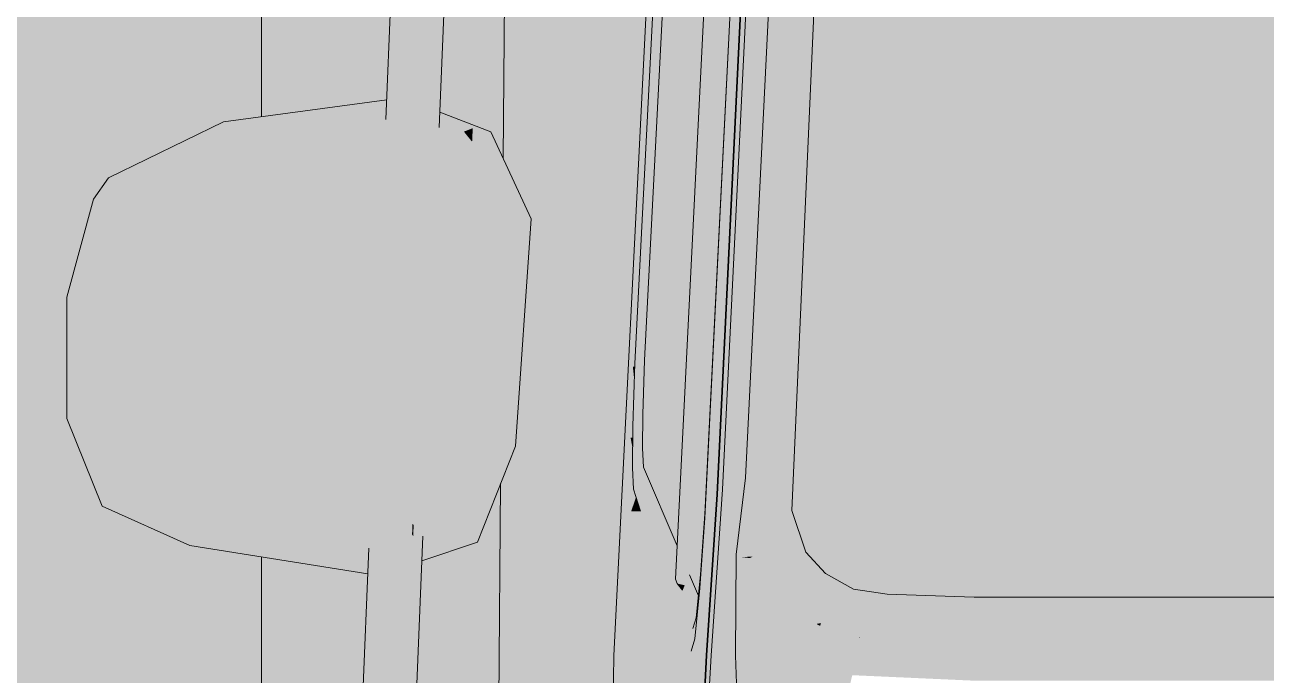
# Model space of a CAD drawing. Header units: millimetres. Extents: x 365175 to 2667127, y -330297 to -162108.
# Drawn here: x 1650483.9 to 1650822.7, y -325772.9 to -325595.3 of the extents above; entities that cross this region are included whole.
import ezdxf

# ---------------------------------------------------------------- set-up
doc = ezdxf.new("R2010")
doc.units = ezdxf.units.MM
doc.header["$MEASUREMENT"] = 0
doc.layers.add('Cars', color=7, linetype='Continuous')
doc.layers.add('TopoAlt', color=7, linetype='Continuous')

# ---------------------------------------------------------------- blocks, each defined once
blk = doc.blocks.new('Élément de coupe_26_1', base_point=(1275690.65, -327096.82))
at = {"layer": 'TopoAlt', "linetype": 'Continuous', "lineweight": 0, "true_color": 0x000000}
blk.add_hatch(color=18, dxfattribs=at).paths.add_polyline_path([(1647544.76, -325246.82), (1647544.76, -327196.82), (1647548.13, -327196.82), (1647548.13, -327146.82), (1649535.75, -327146.82), (1649535.75, -327096.82), (1650635.12, -327096.82), (1650620.62, -327079.82), (1650620.62, -327021.46), (1650588.05, -327021.46), (1650588.05, -326811.45), (1650582.65, -326811.45), (1650582.65, -326915.46), (1650548.52, -326915.46), (1650548.52, -325740.62), (1650528.94, -325737.51), (1650505, -325726.73), (1650495.39, -325702.79), (1650495.39, -325669.64), (1650502.64, -325642.83), (1650506.78, -325637.07), (1650538.09, -325621.73), (1650548.52, -325620.33), (1650548.52, -325590.33), (1650525.22, -325578.17), (1650523.64, -325573.38), (1650515.68, -325545.35), (1650522.4, -325411.08), (1650531.42, -325383.96), (1650535.35, -325377.42), (1650548.52, -325367.9), (1650548.52, -325246.82)])
blk = doc.blocks.new('Élément de coupe_76_1', base_point=(1275690.65, -327096.82))
at = {"layer": 'Cars', "linetype": 'Continuous', "lineweight": 0, "true_color": 0x000000}
for points in [[(1650665.02, -325332.59), (1650618.19, -325338.31), (1650619.15, -325361.15), (1650619.37, -325361.24), (1650630.47, -325385.15), (1650625.06, -325502.5), (1650637.22, -325793.1), (1650639.5, -325791.91), (1650644.38, -325789.66), (1650644.63, -325767.52), (1650657.79, -325504.98)], [(1650665.02, -325332.59), (1650618.19, -325338.31), (1650619.15, -325361.15), (1650619.37, -325361.24), (1650630.47, -325385.15), (1650625.06, -325502.5), (1650637.22, -325793.1), (1650639.5, -325791.91), (1650644.38, -325789.66), (1650644.63, -325767.52), (1650657.79, -325504.98)], [(1650666.44, -325332.42), (1650644.63, -325767.52), (1650649.86, -325688.59), (1650666.51, -325332.41)], [(1650666.44, -325332.42), (1650644.63, -325767.52), (1650649.86, -325688.59), (1650666.51, -325332.41)], [(1650666.51, -325332.41), (1650649.86, -325688.59), (1650666.02, -325373.19), (1650666.97, -325332.35)], [(1650666.51, -325332.41), (1650649.86, -325688.59), (1650666.02, -325373.19), (1650666.97, -325332.35)], [(1650661.47, -325746.67), (1650661.98, -325747.87), (1650682.01, -325350.07)], [(1650661.47, -325746.67), (1650661.98, -325747.87), (1650682.01, -325350.07)], [(1650661.47, -325746.67), (1650682.01, -325350.07), (1650681.41, -325350.07)], [(1650661.47, -325746.67), (1650682.01, -325350.07), (1650681.41, -325350.07)], [(1650682.02, -325350.07), (1650661.98, -325747.87), (1650664.03, -325748.34), (1650665.28, -325745.44), (1650666.44, -325723.06), (1650666.74, -325717.04), (1650681.39, -325437.35), (1650681.81, -325428.88), (1650682.31, -325350.07)], [(1650682.02, -325350.07), (1650661.98, -325747.87), (1650664.03, -325748.34), (1650665.28, -325745.44), (1650666.44, -325723.06), (1650666.74, -325717.04), (1650681.39, -325437.35), (1650681.81, -325428.88), (1650682.31, -325350.07)], [(1650692.4, -325352.35), (1650678.42, -325718.44), (1650696.49, -325350.07), (1650694.46, -325350.07)], [(1650692.4, -325352.35), (1650678.42, -325718.44), (1650696.49, -325350.07), (1650694.46, -325350.07)], [(1650678.42, -325718.44), (1650691.84, -325490.8), (1650698.76, -325350.07), (1650696.49, -325350.07)], [(1650678.42, -325718.44), (1650691.84, -325490.8), (1650698.76, -325350.07), (1650696.49, -325350.07)], [(1650680.63, -325719.02), (1650685.04, -325723.48), (1650702.45, -325350.07), (1650702.41, -325350.07)], [(1650680.63, -325719.02), (1650685.04, -325723.48), (1650702.45, -325350.07), (1650702.41, -325350.07)], [(1650680.63, -325719.02), (1650702.41, -325350.07), (1650698.76, -325350.07)], [(1650680.63, -325719.02), (1650702.41, -325350.07), (1650698.76, -325350.07)], [(1650685.04, -325723.48), (1650693.29, -325727.94), (1650709.98, -325350.07), (1650709.93, -325350.07)], [(1650702.45, -325350.07), (1650685.04, -325723.48), (1650709.93, -325350.07)], [(1650693.29, -325727.94), (1650697.03, -325739.27), (1650712.13, -325350.07), (1650711.99, -325350.07)], [(1650709.98, -325350.07), (1650693.29, -325727.94), (1650711.99, -325350.07)], [(1650697.03, -325739.27), (1650702.4, -325745.13), (1650712.31, -325350.07), (1650712.13, -325350.07)], [(1650702.4, -325745.13), (1650718.25, -325350.07), (1650714.3, -325350.07), (1650712.31, -325350.07)], [(1650702.4, -325745.13), (1650710.09, -325749.42), (1650728.1, -325350.07), (1650727.62, -325350.07)], [(1650702.4, -325745.13), (1650727.62, -325350.07), (1650718.25, -325350.07)], [(1650710.09, -325749.42), (1650719.23, -325750.76), (1650743.4, -325350.07), (1650742.82, -325350.07)], [(1650728.1, -325350.07), (1650710.09, -325749.42), (1650742.82, -325350.07)], [(1650762.64, -325350.07), (1650719.23, -325750.76), (1650742.99, -325751.57), (1650764.12, -325350.07)], [(1650743.4, -325350.07), (1650719.23, -325750.76), (1650762.64, -325350.07)], [(1650742.99, -325751.57), (1650800.86, -325751.57), (1650767.72, -325350.07), (1650764.12, -325350.07)], [(1650822.53, -325350.07), (1650767.72, -325350.07), (1650800.86, -325751.57)], [(1650800.86, -325751.57), (1650912.9, -325751.56), (1650829.5, -325350.07), (1650823.42, -325350.07), (1650822.53, -325350.07)], [(1650678.42, -325718.44), (1650692.4, -325352.35), (1650674.34, -325722.15)], [(1650678.42, -325718.44), (1650692.4, -325352.35), (1650674.34, -325722.15)], [(1650672.81, -325723.58), (1650690.33, -325357.14), (1650687.51, -325370.51)], [(1650672.81, -325723.58), (1650690.33, -325357.14), (1650687.51, -325370.51)], [(1650690.51, -325357.14), (1650672.99, -325723.58), (1650674.24, -325723.58), (1650674.34, -325722.15), (1650688.61, -325429.92)], [(1650690.51, -325357.14), (1650672.99, -325723.58), (1650674.24, -325723.58), (1650674.34, -325722.15), (1650688.61, -325429.92)], [(1650672.81, -325723.58), (1650687.51, -325370.51), (1650669.49, -325729.9)], [(1650672.81, -325723.58), (1650687.51, -325370.51), (1650669.49, -325729.9)], [(1650649.86, -325688.59), (1650650.36, -325688.59), (1650650.39, -325687.72), (1650663.47, -325432.49), (1650666.02, -325373.19)], [(1650649.86, -325688.59), (1650650.36, -325688.59), (1650650.39, -325687.72), (1650663.47, -325432.49), (1650666.02, -325373.19)], [(1650653.04, -325686.85), (1650666.47, -325373.91), (1650650.39, -325687.72)], [(1650653.04, -325686.85), (1650666.47, -325373.91), (1650650.39, -325687.72)], [(1650669.04, -325374.64), (1650666.47, -325373.91), (1650653.04, -325686.85)], [(1650669.04, -325374.64), (1650666.47, -325373.91), (1650653.04, -325686.85)], [(1650654.09, -325689.16), (1650670.23, -325374.52), (1650653.04, -325686.85)], [(1650654.09, -325689.16), (1650670.23, -325374.52), (1650653.04, -325686.85)], [(1650670.23, -325374.52), (1650669.04, -325374.64), (1650653.04, -325686.85)], [(1650670.23, -325374.52), (1650669.04, -325374.64), (1650653.04, -325686.85)], [(1650654.09, -325689.16), (1650673.25, -325512.41), (1650680.23, -325373.6), (1650670.23, -325374.52)], [(1650654.09, -325689.16), (1650673.25, -325512.41), (1650680.23, -325373.6), (1650670.23, -325374.52)], [(1650687.43, -325371.62), (1650669.52, -325728.9), (1650669.71, -325725.62), (1650687.45, -325371.61)], [(1650687.43, -325371.62), (1650669.52, -325728.9), (1650669.71, -325725.62), (1650687.45, -325371.61)], [(1650681.39, -325437.35), (1650666.74, -325717.04), (1650669.78, -325723.74), (1650686.5, -325390.18)], [(1650681.39, -325437.35), (1650666.74, -325717.04), (1650669.78, -325723.74), (1650686.5, -325390.18)], [(1650672.53, -325727.9), (1650672.7, -325727.9), (1650672.99, -325723.58), (1650685.35, -325465), (1650681.56, -325540.75), (1650672.81, -325723.58)], [(1650672.53, -325727.9), (1650672.7, -325727.9), (1650672.99, -325723.58), (1650685.35, -325465), (1650681.56, -325540.75), (1650672.81, -325723.58)], [(1650691.84, -325490.8), (1650678.42, -325718.44), (1650680.65, -325718.62)], [(1650691.84, -325490.8), (1650678.42, -325718.44), (1650680.65, -325718.62)], [(1650613.77, -325720.53), (1650613, -325821.78), (1650614.06, -325822.67), (1650628.08, -325826.22), (1650632.59, -325822.97), (1650630.1, -325821.23), (1650630.1, -325803.28), (1650631.65, -325797.13), (1650636.31, -325793.57), (1650637.22, -325793.1), (1650625.06, -325502.5), (1650622.77, -325552.24), (1650614.87, -325576.51), (1650614.45, -325631.76), (1650622.07, -325648.27), (1650617.81, -325710.32)], [(1650613.77, -325720.53), (1650613, -325821.78), (1650614.06, -325822.67), (1650628.08, -325826.22), (1650632.59, -325822.97), (1650630.1, -325821.23), (1650630.1, -325803.28), (1650631.65, -325797.13), (1650636.31, -325793.57), (1650637.22, -325793.1), (1650625.06, -325502.5), (1650622.77, -325552.24), (1650614.87, -325576.51), (1650614.45, -325631.76), (1650622.07, -325648.27), (1650617.81, -325710.32)], [(1650654.09, -325689.16), (1650663.34, -325709.55), (1650673.25, -325512.41)], [(1650654.09, -325689.16), (1650663.34, -325709.55), (1650673.25, -325512.41)], [(1650591.91, -325579.05), (1650589.38, -325623.67), (1650591.12, -325623.74), (1650594.01, -325624.47), (1650595.88, -325577.78)], [(1650594.01, -325624.47), (1650595.1, -325624.06), (1650597.21, -325579.21), (1650595.88, -325577.78)], [(1650595.28, -325592.74), (1650596.18, -325601.18), (1650597.21, -325579.21), (1650595.88, -325577.78)], [(1650597.17, -325619.1), (1650611.07, -325624.44), (1650614.45, -325631.76), (1650614.87, -325576.51), (1650612.43, -325584.01), (1650598.39, -325588.69)], [(1650585.21, -325622.66), (1650586.74, -325623.55), (1650588.48, -325580.16), (1650586.42, -325582.63)], [(1650585.21, -325622.66), (1650586.74, -325623.55), (1650588.48, -325580.16), (1650586.42, -325582.63)], [(1650588.48, -325580.16), (1650586.74, -325623.55), (1650589.38, -325623.67), (1650591.91, -325579.05)], [(1650595.1, -325624.06), (1650597, -325623.31), (1650598.71, -325580.87), (1650597.21, -325579.21)], [(1650596.18, -325601.18), (1650597.41, -325613.15), (1650598.71, -325580.87), (1650597.21, -325579.21)], [(1650582.47, -325621.09), (1650585.21, -325622.66), (1650586.42, -325582.63), (1650584.8, -325584.55), (1650583.92, -325585.21)], [(1650582.47, -325621.09), (1650585.21, -325622.66), (1650586.42, -325582.63), (1650584.8, -325584.55), (1650583.92, -325585.21)], [(1650548.52, -325620.33), (1650582.69, -325615.72), (1650583.61, -325592.91), (1650549.27, -325590.72), (1650548.52, -325590.33)], [(1650598.01, -325598.08), (1650597.17, -325619.1), (1650611.07, -325624.44), (1650614.45, -325631.76), (1650614.71, -325597.6)], [(1650548.52, -325599.51), (1650548.52, -325620.33), (1650582.69, -325615.72), (1650583.38, -325598.5)], [(1650538.09, -325621.73), (1650574.14, -325624.27), (1650582.62, -325617.43), (1650582.69, -325615.72)], [(1650551.63, -325622.68), (1650563.52, -325620.4), (1650568.73, -325619.14), (1650579.53, -325619.92), (1650582.62, -325617.43), (1650582.69, -325615.72), (1650538.09, -325621.73)], [(1650582.62, -325617.43), (1650574.14, -325624.27), (1650594.23, -325628.12), (1650591.12, -325623.74), (1650589.38, -325623.67), (1650586.74, -325623.55), (1650585.21, -325622.66), (1650582.47, -325621.09)], [(1650579.53, -325619.92), (1650586.74, -325623.55), (1650585.21, -325622.66), (1650582.47, -325621.09), (1650582.62, -325617.43)], [(1650528.66, -325629.92), (1650538.09, -325621.73), (1650506.78, -325637.07)], [(1650513.27, -325634.95), (1650524.04, -325630.25), (1650533.4, -325625.8), (1650538.09, -325621.73), (1650506.78, -325637.07)], [(1650574.14, -325624.27), (1650538.09, -325621.73), (1650528.66, -325629.92)], [(1650533.4, -325625.8), (1650550.04, -325623.01), (1650551.63, -325622.68), (1650538.09, -325621.73)], [(1650594.01, -325624.47), (1650591.12, -325623.74), (1650594.23, -325628.12), (1650606.16, -325623.49), (1650597.13, -325620), (1650597, -325623.31), (1650595.1, -325624.06)], [(1650597.13, -325620), (1650597.04, -325622.25), (1650599.96, -325623.34), (1650603.74, -325624.43), (1650606.16, -325623.49)], [(1650597.13, -325620), (1650606.16, -325623.49), (1650611.07, -325624.44), (1650597.15, -325619.57)], [(1650597.13, -325620), (1650606.16, -325623.49), (1650611.07, -325624.44), (1650597.15, -325619.57)], [(1650597.17, -325619.1), (1650597.15, -325619.57), (1650611.07, -325624.44)], [(1650597.17, -325619.1), (1650597.15, -325619.57), (1650611.07, -325624.44)], [(1650574.14, -325624.27), (1650528.66, -325629.92), (1650572.58, -325628.36)], [(1650590.66, -325631.35), (1650574.14, -325624.27), (1650572.58, -325628.36)], [(1650590.66, -325631.35), (1650594.23, -325628.12), (1650574.14, -325624.27)], [(1650605.03, -325648.97), (1650606.16, -325623.49), (1650594.23, -325628.12)], [(1650606.16, -325623.49), (1650603.74, -325624.43), (1650605.99, -325627.21)], [(1650606.16, -325623.49), (1650605.03, -325648.97), (1650617.33, -325647.37)], [(1650611.63, -325648.11), (1650617.33, -325647.37), (1650606.16, -325623.49), (1650605.99, -325627.21), (1650606.24, -325627.54)], [(1650617.33, -325647.37), (1650611.07, -325624.44), (1650606.16, -325623.49)], [(1650617.33, -325647.37), (1650611.07, -325624.44), (1650606.16, -325623.49)], [(1650622.07, -325648.27), (1650611.07, -325624.44), (1650617.33, -325647.37)], [(1650622.07, -325648.27), (1650611.07, -325624.44), (1650617.33, -325647.37)], [(1650567.57, -325658.88), (1650572.58, -325628.36), (1650526.97, -325634.26)], [(1650572.58, -325628.36), (1650528.66, -325629.92), (1650526.97, -325634.26)], [(1650590.66, -325631.35), (1650572.58, -325628.36), (1650567.57, -325658.88)], [(1650600.56, -325649.97), (1650594.23, -325628.12), (1650590.66, -325631.35)], [(1650594.23, -325628.12), (1650600.56, -325649.97), (1650605.03, -325648.97)], [(1650528.66, -325629.92), (1650502.64, -325642.83), (1650503.51, -325645.3)], [(1650528.66, -325629.92), (1650506.78, -325637.07), (1650502.64, -325642.83)], [(1650528.66, -325629.92), (1650503.51, -325645.3), (1650526.97, -325634.26)], [(1650567.57, -325658.88), (1650600.56, -325649.97), (1650590.66, -325631.35)], [(1650526.97, -325634.26), (1650503.51, -325645.3), (1650519.76, -325664.58)], [(1650506.78, -325637.07), (1650505.91, -325638.28), (1650513.27, -325634.95)], [(1650567.57, -325658.88), (1650526.97, -325634.26), (1650519.76, -325664.58)], [(1650502.64, -325642.83), (1650495.39, -325669.64), (1650497.01, -325668.46)], [(1650502.64, -325642.83), (1650495.39, -325669.64), (1650497.01, -325668.46)], [(1650503.51, -325645.3), (1650502.64, -325642.83), (1650497.01, -325668.46)], [(1650503.51, -325645.3), (1650502.64, -325642.83), (1650497.01, -325668.46)], [(1650497.01, -325668.46), (1650519.76, -325664.58), (1650503.51, -325645.3)], [(1650600.56, -325649.97), (1650600.97, -325707.48), (1650605.03, -325648.97)], [(1650600.97, -325707.48), (1650613.07, -325709.43), (1650605.03, -325648.97)], [(1650613.07, -325709.43), (1650617.33, -325647.37), (1650605.03, -325648.97)], [(1650611.63, -325648.11), (1650608.9, -325678.04), (1650613.07, -325709.43), (1650617.33, -325647.37)], [(1650622.07, -325648.27), (1650617.33, -325647.37), (1650613.07, -325709.43)], [(1650622.07, -325648.27), (1650617.33, -325647.37), (1650613.07, -325709.43)], [(1650617.81, -325710.32), (1650622.07, -325648.27), (1650613.07, -325709.43)], [(1650617.81, -325710.32), (1650622.07, -325648.27), (1650613.07, -325709.43)], [(1650567.57, -325658.88), (1650596.47, -325707.01), (1650600.56, -325649.97)], [(1650596.47, -325707.01), (1650600.97, -325707.48), (1650600.56, -325649.97)], [(1650567.57, -325658.88), (1650519.76, -325664.58), (1650565.6, -325704.8)], [(1650565.6, -325704.8), (1650596.47, -325707.01), (1650567.57, -325658.88)], [(1650519.76, -325664.58), (1650497.01, -325668.46), (1650518.08, -325702.75)], [(1650519.76, -325664.58), (1650497.01, -325668.46), (1650518.08, -325702.75)], [(1650565.6, -325704.8), (1650519.76, -325664.58), (1650518.08, -325702.75)], [(1650497.02, -325702.74), (1650497.01, -325668.46), (1650495.39, -325669.64)], [(1650497.02, -325702.74), (1650497.01, -325668.46), (1650495.39, -325669.64)], [(1650518.08, -325702.75), (1650497.01, -325668.46), (1650497.02, -325702.74)], [(1650518.08, -325702.75), (1650497.01, -325668.46), (1650497.02, -325702.74)], [(1650497.02, -325702.74), (1650495.39, -325669.64), (1650495.39, -325702.79)], [(1650497.02, -325702.74), (1650495.39, -325669.64), (1650495.39, -325702.79)], [(1650605.94, -325708.28), (1650613.07, -325709.43), (1650608.9, -325678.04)], [(1650649.86, -325688.59), (1650644.63, -325767.52), (1650649.24, -325707.97)], [(1650649.86, -325688.59), (1650644.63, -325767.52), (1650649.24, -325707.97)], [(1650649.86, -325688.59), (1650649.24, -325707.97), (1650649.83, -325707.97), (1650649.87, -325704.84), (1650650.25, -325692.41)], [(1650649.86, -325688.59), (1650649.24, -325707.97), (1650649.83, -325707.97), (1650649.87, -325704.84), (1650650.25, -325692.41)], [(1650649.86, -325688.59), (1650650.25, -325692.41), (1650650.36, -325688.59)], [(1650649.86, -325688.59), (1650650.25, -325692.41), (1650650.36, -325688.59)], [(1650649.87, -325704.84), (1650652.61, -325701.72), (1650650.39, -325687.72)], [(1650649.87, -325704.84), (1650652.61, -325701.72), (1650650.39, -325687.72)], [(1650653.04, -325686.85), (1650650.39, -325687.72), (1650652.61, -325701.72)], [(1650653.04, -325686.85), (1650650.39, -325687.72), (1650652.61, -325701.72)], [(1650652.73, -325716.03), (1650654.09, -325689.16), (1650652.49, -325710.86)], [(1650652.73, -325716.03), (1650654.09, -325689.16), (1650652.49, -325710.86)], [(1650652.49, -325710.86), (1650654.09, -325689.16), (1650652.61, -325701.72)], [(1650652.49, -325710.86), (1650654.09, -325689.16), (1650652.61, -325701.72)], [(1650654.09, -325689.16), (1650653.04, -325686.85), (1650652.61, -325701.72)], [(1650654.09, -325689.16), (1650653.04, -325686.85), (1650652.61, -325701.72)], [(1650652.73, -325716.03), (1650662.75, -325721.17), (1650663.34, -325709.55), (1650654.09, -325689.16)], [(1650652.73, -325716.03), (1650662.75, -325721.17), (1650663.34, -325709.55), (1650654.09, -325689.16)], [(1650495.39, -325702.79), (1650503.25, -325721.24), (1650497.02, -325702.74)], [(1650495.39, -325702.79), (1650503.25, -325721.24), (1650497.02, -325702.74)], [(1650495.39, -325702.79), (1650505, -325726.73), (1650503.25, -325721.24)], [(1650495.39, -325702.79), (1650505, -325726.73), (1650503.25, -325721.24)], [(1650497.02, -325702.74), (1650504.82, -325717.68), (1650518.08, -325702.75)], [(1650497.02, -325702.74), (1650504.82, -325717.68), (1650518.08, -325702.75)], [(1650497.02, -325702.74), (1650503.25, -325721.24), (1650504.82, -325717.68)], [(1650497.02, -325702.74), (1650503.25, -325721.24), (1650504.82, -325717.68)], [(1650518.08, -325702.75), (1650504.82, -325717.68), (1650519.45, -325724.23)], [(1650518.08, -325702.75), (1650504.82, -325717.68), (1650519.45, -325724.23)], [(1650518.08, -325702.75), (1650569.08, -325731.63), (1650565.6, -325704.8)], [(1650518.08, -325702.75), (1650569.08, -325731.63), (1650565.6, -325704.8)], [(1650518.08, -325702.75), (1650519.45, -325724.23), (1650569.08, -325731.63)], [(1650518.08, -325702.75), (1650519.45, -325724.23), (1650569.08, -325731.63)], [(1650652.49, -325710.86), (1650652.61, -325701.72), (1650649.87, -325704.84)], [(1650652.49, -325710.86), (1650652.61, -325701.72), (1650649.87, -325704.84)], [(1650565.6, -325704.8), (1650569.08, -325731.63), (1650587.76, -325719.79)], [(1650587.76, -325719.79), (1650596.47, -325707.01), (1650565.6, -325704.8)], [(1650649.72, -325716.21), (1650652.49, -325710.86), (1650649.87, -325704.84)], [(1650649.72, -325716.21), (1650652.49, -325710.86), (1650649.87, -325704.84)], [(1650591.32, -325723.43), (1650596.47, -325707.01), (1650587.76, -325719.79)], [(1650600.97, -325707.48), (1650596.47, -325707.01), (1650591.32, -325723.43)], [(1650591.32, -325723.43), (1650613.07, -325709.43), (1650600.97, -325707.48)], [(1650591.32, -325723.43), (1650602.7, -325735.64), (1650613.07, -325709.43)], [(1650602.31, -325716.36), (1650598.09, -325730.7), (1650602.7, -325735.64), (1650613.07, -325709.43)], [(1650602.31, -325716.36), (1650613.07, -325709.43), (1650605.94, -325708.28)], [(1650602.7, -325735.64), (1650617.81, -325710.32), (1650613.07, -325709.43)], [(1650602.7, -325735.64), (1650617.81, -325710.32), (1650613.07, -325709.43)], [(1650649.24, -325707.97), (1650644.63, -325767.52), (1650649.07, -325721.56)], [(1650649.24, -325707.97), (1650644.63, -325767.52), (1650649.07, -325721.56)], [(1650649.07, -325721.56), (1650649.98, -325721.56), (1650649.72, -325716.21), (1650649.79, -325711.05), (1650649.24, -325707.97)], [(1650649.07, -325721.56), (1650649.98, -325721.56), (1650649.72, -325716.21), (1650649.79, -325711.05), (1650649.24, -325707.97)], [(1650649.24, -325707.97), (1650649.79, -325711.05), (1650649.83, -325707.97)], [(1650649.24, -325707.97), (1650649.79, -325711.05), (1650649.83, -325707.97)], [(1650607.44, -325736.53), (1650617.81, -325710.32), (1650602.7, -325735.64)], [(1650607.44, -325736.53), (1650617.81, -325710.32), (1650602.7, -325735.64)], [(1650650.01, -325722.06), (1650652.49, -325710.86), (1650649.72, -325716.21)], [(1650650.01, -325722.06), (1650652.49, -325710.86), (1650649.72, -325716.21)], [(1650652.73, -325716.03), (1650652.49, -325710.86), (1650650.01, -325722.06)], [(1650652.73, -325716.03), (1650652.49, -325710.86), (1650650.01, -325722.06)], [(1650650.01, -325722.06), (1650666.27, -325760.15), (1650662.83, -325748.93), (1650661.98, -325747.87), (1650661.47, -325746.67), (1650661.56, -325744.81), (1650652.73, -325716.03)], [(1650650.01, -325722.06), (1650666.27, -325760.15), (1650662.83, -325748.93), (1650661.98, -325747.87), (1650661.47, -325746.67), (1650661.56, -325744.81), (1650652.73, -325716.03)], [(1650661.93, -325737.58), (1650652.73, -325716.03), (1650661.56, -325744.81)], [(1650661.93, -325737.58), (1650652.73, -325716.03), (1650661.56, -325744.81)], [(1650652.73, -325716.03), (1650661.93, -325737.58), (1650662.75, -325721.17)], [(1650652.73, -325716.03), (1650661.93, -325737.58), (1650662.75, -325721.17)], [(1650504.82, -325717.68), (1650503.25, -325721.24), (1650520.31, -325728.97)], [(1650504.82, -325717.68), (1650503.25, -325721.24), (1650520.31, -325728.97)], [(1650520.31, -325728.97), (1650519.45, -325724.23), (1650504.82, -325717.68)], [(1650520.31, -325728.97), (1650519.45, -325724.23), (1650504.82, -325717.68)], [(1650587.76, -325719.79), (1650569.08, -325731.63), (1650591.32, -325723.43)], [(1650587.76, -325719.79), (1650569.08, -325731.63), (1650591.32, -325723.43)], [(1650666.74, -325717.04), (1650666.44, -325723.06), (1650669.73, -325724.75), (1650669.78, -325723.74)], [(1650666.74, -325717.04), (1650666.44, -325723.06), (1650669.73, -325724.75), (1650669.78, -325723.74)], [(1650678.42, -325718.44), (1650674.34, -325722.15), (1650677.4, -325736.72)], [(1650678.42, -325718.44), (1650674.34, -325722.15), (1650677.4, -325736.72)], [(1650678.42, -325718.44), (1650677.4, -325736.72), (1650679.42, -325728.94), (1650680.63, -325719.02), (1650680.65, -325718.62)], [(1650678.42, -325718.44), (1650677.4, -325736.72), (1650679.42, -325728.94), (1650680.63, -325719.02), (1650680.65, -325718.62)], [(1650682.55, -325740.5), (1650680.63, -325719.02), (1650678.08, -325739.95)], [(1650678.69, -325734.92), (1650682.55, -325740.5), (1650680.63, -325719.02)], [(1650685.04, -325723.48), (1650680.63, -325719.02), (1650682.55, -325740.5)], [(1650685.04, -325723.48), (1650680.63, -325719.02), (1650682.55, -325740.5)], [(1650503.25, -325721.24), (1650528.94, -325737.51), (1650520.31, -325728.97)], [(1650503.25, -325721.24), (1650528.94, -325737.51), (1650520.31, -325728.97)], [(1650503.25, -325721.24), (1650505, -325726.73), (1650528.94, -325737.51)], [(1650503.25, -325721.24), (1650505, -325726.73), (1650528.94, -325737.51)], [(1650570.01, -325736.15), (1650591.32, -325723.43), (1650569.08, -325731.63)], [(1650570.01, -325736.15), (1650591.32, -325723.43), (1650569.08, -325731.63)], [(1650591.32, -325723.43), (1650570.01, -325736.15), (1650580.57, -325735.98), (1650581.84, -325734.41), (1650582.32, -325733.8), (1650583.12, -325733.55), (1650589.72, -325731.51), (1650590.04, -325731.89), (1650592.51, -325734.93), (1650592.47, -325735.8), (1650602.7, -325735.64)], [(1650591.32, -325723.43), (1650570.01, -325736.15), (1650580.57, -325735.98), (1650581.84, -325734.41), (1650582.32, -325733.8), (1650583.12, -325733.55), (1650589.72, -325731.51), (1650590.04, -325731.89), (1650592.51, -325734.93), (1650592.47, -325735.8), (1650602.7, -325735.64)], [(1650592.24, -325741.69), (1650590.7, -325779.84), (1650593.15, -325797.06), (1650600.21, -325811.13), (1650613, -325821.78), (1650613.77, -325720.53), (1650607.44, -325736.53)], [(1650592.24, -325741.69), (1650590.7, -325779.84), (1650593.15, -325797.06), (1650600.21, -325811.13), (1650613, -325821.78), (1650613.77, -325720.53), (1650607.44, -325736.53)], [(1650649.07, -325721.56), (1650644.63, -325767.52), (1650649.41, -325728.1)], [(1650649.07, -325721.56), (1650644.63, -325767.52), (1650649.41, -325728.1)], [(1650649.98, -325721.56), (1650649.07, -325721.56), (1650649.41, -325728.1), (1650650.73, -325724.26), (1650650.01, -325722.06)], [(1650649.98, -325721.56), (1650649.07, -325721.56), (1650649.41, -325728.1), (1650650.73, -325724.26), (1650650.01, -325722.06)], [(1650666.27, -325760.15), (1650650.01, -325722.06), (1650651.99, -325728.1)], [(1650666.27, -325760.15), (1650650.01, -325722.06), (1650651.99, -325728.1)], [(1650665.28, -325745.44), (1650667.76, -325751.23), (1650668.34, -325745.43), (1650669.52, -325728.9), (1650669.73, -325724.75), (1650666.44, -325723.06)], [(1650665.28, -325745.44), (1650667.76, -325751.23), (1650668.34, -325745.43), (1650669.52, -325728.9), (1650669.73, -325724.75), (1650666.44, -325723.06)], [(1650669.89, -325767.39), (1650672.81, -325723.58), (1650668.12, -325749.16)], [(1650669.89, -325767.39), (1650672.81, -325723.58), (1650668.12, -325749.16)], [(1650669.49, -325729.9), (1650668.12, -325749.16), (1650672.81, -325723.58)], [(1650669.49, -325729.9), (1650668.12, -325749.16), (1650672.81, -325723.58)], [(1650672.99, -325723.58), (1650670.06, -325767.39), (1650671.23, -325767.39), (1650673.77, -325730.42)], [(1650672.99, -325723.58), (1650670.06, -325767.39), (1650671.23, -325767.39), (1650673.77, -325730.42)], [(1650677.4, -325736.72), (1650674.34, -325722.15), (1650671.22, -325767.52)], [(1650677.4, -325736.72), (1650674.34, -325722.15), (1650671.22, -325767.52)], [(1650674.24, -325723.58), (1650672.99, -325723.58), (1650673.77, -325730.42)], [(1650674.24, -325723.58), (1650672.99, -325723.58), (1650673.77, -325730.42)], [(1650687.87, -325739.89), (1650685.04, -325723.48), (1650682.55, -325740.5)], [(1650687.87, -325739.89), (1650693.29, -325727.94), (1650685.04, -325723.48)], [(1650569.08, -325731.63), (1650519.45, -325724.23), (1650570.01, -325736.15)], [(1650569.08, -325731.63), (1650519.45, -325724.23), (1650570.01, -325736.15)], [(1650519.45, -325724.23), (1650520.31, -325728.97), (1650570.01, -325736.15)], [(1650519.45, -325724.23), (1650520.31, -325728.97), (1650570.01, -325736.15)], [(1650650.73, -325724.26), (1650649.41, -325728.1), (1650651.99, -325728.1)], [(1650650.73, -325724.26), (1650649.41, -325728.1), (1650651.99, -325728.1)], [(1650669.52, -325728.9), (1650669.54, -325728.91), (1650669.71, -325725.62)], [(1650669.52, -325728.9), (1650669.54, -325728.91), (1650669.71, -325725.62)], [(1650520.31, -325728.97), (1650528.94, -325737.51), (1650570.01, -325736.15)], [(1650520.31, -325728.97), (1650528.94, -325737.51), (1650570.01, -325736.15)], [(1650649.41, -325728.1), (1650644.63, -325767.52), (1650665.73, -325766.3)], [(1650649.41, -325728.1), (1650644.63, -325767.52), (1650665.73, -325766.3)], [(1650651.99, -325728.1), (1650649.41, -325728.1), (1650665.73, -325766.3)], [(1650651.99, -325728.1), (1650649.41, -325728.1), (1650665.73, -325766.3)], [(1650666.27, -325760.15), (1650651.99, -325728.1), (1650666.76, -325762.68), (1650666.84, -325761.87)], [(1650666.27, -325760.15), (1650651.99, -325728.1), (1650666.76, -325762.68), (1650666.84, -325761.87)], [(1650651.99, -325728.1), (1650665.73, -325766.3), (1650666.73, -325762.98), (1650666.76, -325762.68)], [(1650651.99, -325728.1), (1650665.73, -325766.3), (1650666.73, -325762.98), (1650666.76, -325762.68)], [(1650669.52, -325728.9), (1650668.34, -325745.43), (1650668.38, -325745.5), (1650669.49, -325729.9), (1650669.53, -325729.12)], [(1650669.52, -325728.9), (1650668.34, -325745.43), (1650668.38, -325745.5), (1650669.49, -325729.9), (1650669.53, -325729.12)], [(1650669.54, -325728.91), (1650669.52, -325728.9), (1650669.53, -325729.12)], [(1650669.54, -325728.91), (1650669.52, -325728.9), (1650669.53, -325729.12)], [(1650671.6, -325741.7), (1650671.78, -325741.7), (1650672.65, -325728.68), (1650672.48, -325728.55)], [(1650671.6, -325741.7), (1650671.78, -325741.7), (1650672.65, -325728.68), (1650672.48, -325728.55)], [(1650672.53, -325727.9), (1650672.48, -325728.55), (1650672.65, -325728.68), (1650672.7, -325727.9)], [(1650672.53, -325727.9), (1650672.48, -325728.55), (1650672.65, -325728.68), (1650672.7, -325727.9)], [(1650677.4, -325736.72), (1650678.4, -325737.29), (1650679.42, -325728.94)], [(1650677.4, -325736.72), (1650678.4, -325737.29), (1650679.42, -325728.94)], [(1650693.29, -325727.94), (1650687.87, -325739.89), (1650697.03, -325739.27)], [(1650583.12, -325733.55), (1650580.45, -325780.51), (1650587.78, -325780.01), (1650589.72, -325731.51)], [(1650580.45, -325780.51), (1650583.12, -325733.55), (1650582.32, -325733.8)], [(1650582.08, -325739.9), (1650582.79, -325739.38), (1650583.12, -325733.55), (1650582.32, -325733.8)], [(1650583.12, -325733.55), (1650582.79, -325739.38), (1650589.6, -325734.49), (1650589.72, -325731.51)], [(1650589.72, -325731.51), (1650587.78, -325780.01), (1650590.04, -325731.89)], [(1650587.78, -325780.01), (1650590.7, -325779.84), (1650592.51, -325734.93), (1650590.04, -325731.89)], [(1650589.6, -325734.49), (1650589.9, -325734.86), (1650590.04, -325731.89), (1650589.72, -325731.51)], [(1650590.04, -325731.89), (1650589.9, -325734.86), (1650592.38, -325738.04), (1650592.51, -325734.93)], [(1650570.01, -325736.15), (1650528.94, -325737.51), (1650577.37, -325744.79)], [(1650570.01, -325736.15), (1650528.94, -325737.51), (1650577.37, -325744.79)], [(1650580.57, -325735.98), (1650570.01, -325736.15), (1650577.37, -325744.79), (1650577.5, -325744.74), (1650577.77, -325738.18)], [(1650580.57, -325735.98), (1650570.01, -325736.15), (1650577.37, -325744.79), (1650577.5, -325744.74), (1650577.77, -325738.18)], [(1650577.77, -325738.18), (1650576.05, -325780.85), (1650580.45, -325780.51), (1650581.84, -325734.41), (1650580.57, -325735.98)], [(1650577.77, -325738.18), (1650576.05, -325780.85), (1650580.45, -325780.51), (1650581.84, -325734.41), (1650580.57, -325735.98)], [(1650580.45, -325780.51), (1650582.32, -325733.8), (1650581.84, -325734.41)], [(1650580.45, -325780.51), (1650582.32, -325733.8), (1650581.84, -325734.41)], [(1650592.24, -325741.69), (1650607.44, -325736.53), (1650592.28, -325740.7)], [(1650592.24, -325741.69), (1650607.44, -325736.53), (1650592.28, -325740.7)], [(1650592.33, -325739.39), (1650592.28, -325740.7), (1650607.44, -325736.53), (1650602.7, -325735.64)], [(1650592.33, -325739.39), (1650592.28, -325740.7), (1650607.44, -325736.53), (1650602.7, -325735.64)], [(1650592.33, -325739.39), (1650602.7, -325735.64), (1650592.47, -325735.8)], [(1650592.33, -325739.39), (1650602.7, -325735.64), (1650592.47, -325735.8)], [(1650677.06, -325767.52), (1650677.4, -325736.72), (1650671.22, -325767.52)], [(1650677.06, -325767.52), (1650677.4, -325736.72), (1650671.22, -325767.52)], [(1650677.4, -325736.72), (1650677.06, -325767.52), (1650677.96, -325759.36), (1650678.08, -325739.95), (1650678.4, -325737.29)], [(1650677.4, -325736.72), (1650677.06, -325767.52), (1650677.96, -325759.36), (1650678.08, -325739.95), (1650678.4, -325737.29)], [(1650528.94, -325737.51), (1650577.49, -325745.22), (1650577.5, -325744.83), (1650577.37, -325744.79)], [(1650528.94, -325737.51), (1650577.49, -325745.22), (1650577.5, -325744.83), (1650577.37, -325744.79)], [(1650679.59, -325740.63), (1650678.08, -325739.95), (1650677.91, -325767.52)], [(1650679.59, -325740.63), (1650678.08, -325739.95), (1650677.91, -325767.52)], [(1650679.59, -325740.63), (1650682.55, -325740.5), (1650678.08, -325739.95)], [(1650681.81, -325740.91), (1650682.55, -325740.5), (1650679.59, -325740.63)], [(1650682.55, -325740.5), (1650681.81, -325740.91), (1650694.92, -325753.23)], [(1650687.87, -325739.89), (1650682.55, -325740.5), (1650694.92, -325753.23)], [(1650687.87, -325739.89), (1650682.55, -325740.5), (1650694.92, -325753.23)], [(1650685.46, -325744.09), (1650688.55, -325747.25), (1650694.92, -325753.23), (1650682.55, -325740.5)], [(1650696.74, -325749.18), (1650697.03, -325739.27), (1650687.87, -325739.89)], [(1650694.92, -325753.23), (1650696.74, -325749.18), (1650687.87, -325739.89)], [(1650694.92, -325753.23), (1650696.74, -325749.18), (1650687.87, -325739.89)], [(1650702.4, -325745.13), (1650697.03, -325739.27), (1650696.74, -325749.18)], [(1650548.52, -326349.46), (1650636.31, -326238.22), (1650630.41, -326217.76), (1650612.26, -326189.01), (1650605.84, -325907.86), (1650612.45, -325894.37), (1650612.86, -325839.75), (1650607.08, -325837.88), (1650589.24, -325823.02), (1650579.2, -325803.01), (1650576.05, -325780.85), (1650577.49, -325745.22), (1650548.52, -325740.62)], [(1650548.52, -326349.46), (1650636.31, -326238.22), (1650630.41, -326217.76), (1650612.26, -326189.01), (1650605.84, -325907.86), (1650612.45, -325894.37), (1650612.86, -325839.75), (1650607.08, -325837.88), (1650589.24, -325823.02), (1650579.2, -325803.01), (1650576.05, -325780.85), (1650577.49, -325745.22), (1650548.52, -325740.62)], [(1650670.95, -325751.46), (1650671.13, -325751.46), (1650671.74, -325742.3), (1650671.57, -325742.2)], [(1650670.95, -325751.46), (1650671.13, -325751.46), (1650671.74, -325742.3), (1650671.57, -325742.2)], [(1650671.6, -325741.7), (1650671.57, -325742.2), (1650671.74, -325742.3), (1650671.78, -325741.7)], [(1650671.6, -325741.7), (1650671.57, -325742.2), (1650671.74, -325742.3), (1650671.78, -325741.7)], [(1650677.91, -325767.52), (1650679.91, -325767.34), (1650679.59, -325740.63)], [(1650677.91, -325767.52), (1650679.91, -325767.34), (1650679.59, -325740.63)], [(1650688.21, -325761.34), (1650681.81, -325740.91), (1650679.59, -325740.63)], [(1650688.21, -325761.34), (1650679.59, -325740.63), (1650679.91, -325767.34)], [(1650694.92, -325753.23), (1650681.81, -325740.91), (1650688.21, -325761.34)], [(1650577.5, -325744.74), (1650577.37, -325744.79), (1650577.5, -325744.75)], [(1650577.5, -325744.74), (1650577.37, -325744.79), (1650577.5, -325744.75)], [(1650577.5, -325744.75), (1650577.37, -325744.79), (1650577.5, -325744.83)], [(1650577.5, -325744.75), (1650577.37, -325744.79), (1650577.5, -325744.83)], [(1650662.83, -325748.93), (1650666.27, -325760.15), (1650667.15, -325757.22), (1650667.76, -325751.23), (1650665.28, -325745.44), (1650663.44, -325749.69)], [(1650662.83, -325748.93), (1650666.27, -325760.15), (1650667.15, -325757.22), (1650667.76, -325751.23), (1650665.28, -325745.44), (1650663.44, -325749.69)], [(1650667.15, -325757.22), (1650667.28, -325757.55), (1650668.12, -325749.16), (1650668.36, -325745.81), (1650668.34, -325745.43)], [(1650667.15, -325757.22), (1650667.28, -325757.55), (1650668.12, -325749.16), (1650668.36, -325745.81), (1650668.34, -325745.43)], [(1650668.38, -325745.5), (1650668.34, -325745.43), (1650668.36, -325745.81)], [(1650668.38, -325745.5), (1650668.34, -325745.43), (1650668.36, -325745.81)], [(1650688.55, -325747.25), (1650693.96, -325754.01), (1650694.14, -325754.16), (1650694.92, -325753.23)], [(1650703.71, -325754.03), (1650702.4, -325745.13), (1650696.74, -325749.18)], [(1650703.71, -325754.03), (1650710.09, -325749.42), (1650702.4, -325745.13)], [(1650664.03, -325748.34), (1650661.98, -325747.87), (1650663.44, -325749.69)], [(1650664.03, -325748.34), (1650661.98, -325747.87), (1650663.44, -325749.69)], [(1650666.73, -325762.98), (1650669.89, -325767.39), (1650668.12, -325749.16)], [(1650666.73, -325762.98), (1650669.89, -325767.39), (1650668.12, -325749.16)], [(1650701.18, -325758.65), (1650696.74, -325749.18), (1650694.92, -325753.23)], [(1650701.18, -325758.65), (1650696.74, -325749.18), (1650694.92, -325753.23)], [(1650703.71, -325754.03), (1650696.74, -325749.18), (1650701.18, -325758.65)], [(1650703.71, -325754.03), (1650696.74, -325749.18), (1650701.18, -325758.65)], [(1650713.62, -325756.61), (1650710.09, -325749.42), (1650703.71, -325754.03)], [(1650719.23, -325750.76), (1650710.09, -325749.42), (1650713.62, -325756.61)], [(1650670.78, -325753.99), (1650670.19, -325762.96), (1650670.36, -325762.93), (1650670.96, -325753.99)], [(1650670.78, -325753.99), (1650670.19, -325762.96), (1650670.36, -325762.93), (1650670.96, -325753.99)], [(1650670.78, -325753.99), (1650670.96, -325753.99), (1650671.11, -325751.67), (1650670.94, -325751.64)], [(1650670.78, -325753.99), (1650670.96, -325753.99), (1650671.11, -325751.67), (1650670.94, -325751.64)], [(1650670.94, -325751.64), (1650671.11, -325751.67), (1650671.13, -325751.46), (1650670.95, -325751.46)], [(1650670.94, -325751.64), (1650671.11, -325751.67), (1650671.13, -325751.46), (1650670.95, -325751.46)], [(1650701.18, -325758.65), (1650694.92, -325753.23), (1650688.21, -325761.34)], [(1650694.14, -325754.16), (1650699.98, -325758.9), (1650701.18, -325758.65), (1650694.92, -325753.23)], [(1650701.18, -325758.65), (1650711.86, -325762.46), (1650703.71, -325754.03)], [(1650701.18, -325758.65), (1650711.86, -325762.46), (1650703.71, -325754.03)], [(1650711.86, -325762.46), (1650713.62, -325756.61), (1650703.71, -325754.03)], [(1650711.86, -325762.46), (1650713.62, -325756.61), (1650703.71, -325754.03)], [(1650713.62, -325756.61), (1650742.77, -325757.54), (1650719.23, -325750.76)], [(1650742.99, -325751.57), (1650719.23, -325750.76), (1650742.77, -325757.54)], [(1650800.78, -325757.54), (1650800.86, -325751.57), (1650742.77, -325757.54)], [(1650742.77, -325757.54), (1650800.86, -325751.57), (1650742.99, -325751.57)], [(1650912.9, -325751.56), (1650800.78, -325757.54), (1650912.89, -325757.54)], [(1650800.78, -325757.54), (1650912.9, -325751.56), (1650800.86, -325751.57)], [(1650666.27, -325760.15), (1650666.84, -325761.87), (1650667.24, -325757.91), (1650667.15, -325757.22)], [(1650666.27, -325760.15), (1650666.84, -325761.87), (1650667.24, -325757.91), (1650667.15, -325757.22)], [(1650667.28, -325757.55), (1650667.15, -325757.22), (1650667.24, -325757.91)], [(1650667.28, -325757.55), (1650667.15, -325757.22), (1650667.24, -325757.91)], [(1650711.86, -325762.46), (1650742.55, -325763.52), (1650713.62, -325756.61)], [(1650711.86, -325762.46), (1650742.55, -325763.52), (1650713.62, -325756.61)], [(1650742.77, -325757.54), (1650713.62, -325756.61), (1650742.55, -325763.52)], [(1650677.96, -325759.36), (1650677.06, -325767.52), (1650677.91, -325767.52)], [(1650677.96, -325759.36), (1650677.06, -325767.52), (1650677.91, -325767.52)], [(1650698.45, -325769.2), (1650701.18, -325758.65), (1650688.21, -325761.34)], [(1650698.45, -325769.2), (1650711.86, -325762.46), (1650701.18, -325758.65)], [(1650701.18, -325758.65), (1650699.98, -325758.9), (1650700.7, -325759.29), (1650700.98, -325759.4)], [(1650700.98, -325759.4), (1650710.33, -325762.35), (1650711.61, -325762.58), (1650711.86, -325762.46), (1650701.18, -325758.65)], [(1650742.55, -325763.52), (1650800.7, -325763.52), (1650742.77, -325757.54)], [(1650742.77, -325757.54), (1650800.7, -325763.52), (1650800.78, -325757.54)], [(1650912.88, -325763.52), (1650800.78, -325757.54), (1650800.7, -325763.52)], [(1650912.89, -325757.54), (1650800.78, -325757.54), (1650912.88, -325763.52)], [(1650666.73, -325762.98), (1650665.73, -325766.3), (1650666.6, -325829.3)], [(1650666.73, -325762.98), (1650665.73, -325766.3), (1650666.6, -325829.3)], [(1650666.6, -325829.3), (1650669.89, -325767.39), (1650666.73, -325762.98)], [(1650666.6, -325829.3), (1650669.89, -325767.39), (1650666.73, -325762.98)], [(1650669.89, -325767.39), (1650669.88, -325767.6), (1650670.05, -325767.6), (1650670.06, -325767.39), (1650670.36, -325762.93), (1650670.19, -325762.96)], [(1650669.89, -325767.39), (1650669.88, -325767.6), (1650670.05, -325767.6), (1650670.06, -325767.39), (1650670.36, -325762.93), (1650670.19, -325762.96)], [(1650688.21, -325761.34), (1650679.91, -325767.34), (1650686.16, -325778.02)], [(1650698.45, -325769.2), (1650688.21, -325761.34), (1650686.16, -325778.02)], [(1650709.74, -325772.89), (1650711.86, -325762.46), (1650698.45, -325769.2)], [(1650709.74, -325772.89), (1650742.55, -325763.52), (1650711.86, -325762.46)], [(1650742.55, -325763.52), (1650709.74, -325772.89), (1650742.4, -325774.36)], [(1650711.86, -325762.46), (1650711.61, -325762.58), (1650711.83, -325762.62)], [(1650711.83, -325762.62), (1650742.55, -325763.52), (1650711.86, -325762.46)], [(1650800.64, -325774.35), (1650800.7, -325763.52), (1650742.4, -325774.36)], [(1650742.4, -325774.36), (1650800.7, -325763.52), (1650742.55, -325763.52)], [(1650912.88, -325763.52), (1650800.7, -325763.52), (1650800.64, -325774.35)], [(1650912.87, -325774.34), (1650912.88, -325763.52), (1650800.64, -325774.35)], [(1650590.25, -325779.87), (1650590.7, -325779.84), (1650591.24, -325766.37)], [(1650653.03, -325838.43), (1650643.18, -325894.37), (1650666.32, -325921.15), (1650665.73, -325766.3), (1650662.77, -325783.08), (1650663.54, -325783.34), (1650663.71, -325783.55), (1650663.78, -325783.57), (1650663.85, -325783.58), (1650663.99, -325783.55), (1650665.2, -325783.94), (1650665.4, -325785.95), (1650665.39, -325791.76), (1650664.65, -325840.75), (1650664.57, -325840.71), (1650661.42, -325840.89), (1650661.24, -325841.13), (1650655.44, -325837.85)], [(1650653.03, -325838.43), (1650643.18, -325894.37), (1650666.32, -325921.15), (1650665.73, -325766.3), (1650662.77, -325783.08), (1650663.54, -325783.34), (1650663.71, -325783.55), (1650663.78, -325783.57), (1650663.85, -325783.58), (1650663.99, -325783.55), (1650665.2, -325783.94), (1650665.4, -325785.95), (1650665.39, -325791.76), (1650664.65, -325840.75), (1650664.57, -325840.71), (1650661.42, -325840.89), (1650661.24, -325841.13), (1650655.44, -325837.85)], [(1650644.38, -325789.66), (1650650.87, -325786.66), (1650662.39, -325782.95), (1650662.77, -325783.08), (1650665.73, -325766.3), (1650644.63, -325767.52)], [(1650644.38, -325789.66), (1650650.87, -325786.66), (1650662.39, -325782.95), (1650662.77, -325783.08), (1650665.73, -325766.3), (1650644.63, -325767.52)], [(1650666.6, -325829.3), (1650665.73, -325766.3), (1650666.32, -325921.15)], [(1650666.6, -325829.3), (1650665.73, -325766.3), (1650666.32, -325921.15)], [(1650670.06, -325767.39), (1650666.78, -325829.3), (1650667.89, -325829.3), (1650670.74, -325776.39)], [(1650670.06, -325767.39), (1650666.78, -325829.3), (1650667.89, -325829.3), (1650670.74, -325776.39)], [(1650678.71, -325829.3), (1650677.06, -325767.52), (1650667.89, -325829.3)], [(1650678.71, -325829.3), (1650677.06, -325767.52), (1650667.89, -325829.3)], [(1650667.89, -325829.3), (1650677.06, -325767.52), (1650671.22, -325767.52)], [(1650667.89, -325829.3), (1650677.06, -325767.52), (1650671.22, -325767.52)], [(1650668.93, -325785.45), (1650669.1, -325785.58), (1650670.05, -325767.6), (1650669.88, -325767.6)], [(1650668.93, -325785.45), (1650669.1, -325785.58), (1650670.05, -325767.6), (1650669.88, -325767.6)], [(1650670.06, -325767.39), (1650670.74, -325776.39), (1650671.22, -325767.52), (1650671.23, -325767.39)], [(1650670.06, -325767.39), (1650670.74, -325776.39), (1650671.22, -325767.52), (1650671.23, -325767.39)], [(1650677.91, -325767.52), (1650677.06, -325767.52), (1650678.71, -325829.3), (1650679.16, -325808.22)], [(1650677.91, -325767.52), (1650677.06, -325767.52), (1650678.71, -325829.3), (1650679.16, -325808.22)], [(1650683.57, -325798.99), (1650679.91, -325767.34), (1650677.91, -325767.52)], [(1650683.57, -325798.99), (1650679.91, -325767.34), (1650677.91, -325767.52)], [(1650677.91, -325767.52), (1650679.81, -325829.3), (1650683.57, -325798.99)], [(1650677.91, -325767.52), (1650679.81, -325829.3), (1650683.57, -325798.99)], [(1650686.16, -325778.02), (1650679.91, -325767.34), (1650683.57, -325798.99)], [(1650698.45, -325769.2), (1650686.16, -325778.02), (1650693.7, -325790.91)], [(1650693.7, -325790.91), (1650709.74, -325772.89), (1650698.45, -325769.2)], [(1650709.74, -325772.89), (1650693.7, -325790.91), (1650704.42, -325795.51)]]:
    blk.add_hatch(color=18, dxfattribs=at).paths.add_polyline_path(points)
at = {"layer": 'Cars', "color": 7, "linetype": 'Continuous', "lineweight": 13}
for p, q in [((1650644.63, -325767.52), (1650666.44, -325332.42)), ((1650661.47, -325746.67), (1650681.41, -325350.07)), ((1650698.76, -325350.07), (1650680.63, -325719.02)), ((1650709.98, -325350.07), (1650693.29, -325727.94)), ((1650674.34, -325722.15), (1650692.4, -325352.35)), ((1650690.33, -325357.14), (1650672.81, -325723.58)), ((1650672.99, -325723.58), (1650690.51, -325357.14)), ((1650669.49, -325729.9), (1650687.51, -325370.51)), ((1650666.47, -325373.91), (1650650.39, -325687.72)), ((1650669.52, -325728.9), (1650687.43, -325371.62)), ((1650653.04, -325686.85), (1650669.04, -325374.64)), ((1650614.45, -325631.76), (1650614.87, -325576.51)), ((1650598.71, -325580.87), (1650597, -325623.31)), ((1650582.47, -325621.09), (1650583.92, -325585.21)), ((1650548.52, -325590.33), (1650548.52, -325620.33)), ((1650538.09, -325621.73), (1650582.69, -325615.72)), ((1650506.78, -325637.07), (1650538.09, -325621.73)), ((1650597.17, -325619.1), (1650611.07, -325624.44)), ((1650611.07, -325624.44), (1650622.07, -325648.27)), ((1650506.78, -325637.07), (1650502.64, -325642.83)), ((1650502.64, -325642.83), (1650495.39, -325669.64)), ((1650622.07, -325648.27), (1650617.81, -325710.32)), ((1650495.39, -325669.64), (1650495.39, -325702.79)), ((1650650.39, -325687.72), (1650649.87, -325704.84)), ((1650652.61, -325701.72), (1650653.04, -325686.85)), ((1650495.39, -325702.79), (1650505, -325726.73)), ((1650652.49, -325710.86), (1650652.61, -325701.72)), ((1650649.87, -325704.84), (1650649.72, -325716.21)), ((1650617.81, -325710.32), (1650607.44, -325736.53)), ((1650652.73, -325716.03), (1650652.49, -325710.86)), ((1650649.72, -325716.21), (1650650.01, -325722.06)), ((1650661.93, -325737.58), (1650652.73, -325716.03)), ((1650678.08, -325739.95), (1650680.63, -325719.02)), ((1650613, -325821.78), (1650613.77, -325720.53)), ((1650650.01, -325722.06), (1650651.99, -325728.1)), ((1650672.81, -325723.58), (1650669.89, -325767.39)), ((1650670.06, -325767.39), (1650672.99, -325723.58)), ((1650674.34, -325722.15), (1650671.22, -325767.52)), ((1650528.94, -325737.51), (1650505, -325726.73)), ((1650668.12, -325749.16), (1650669.49, -325729.9)), ((1650668.34, -325745.43), (1650669.52, -325728.9)), ((1650693.29, -325727.94), (1650697.03, -325739.27)), ((1650592.51, -325734.93), (1650590.7, -325779.84)), ((1650607.44, -325736.53), (1650592.24, -325741.69)), ((1650577.49, -325745.22), (1650528.94, -325737.51)), ((1650576.05, -325780.85), (1650577.77, -325738.18)), ((1650677.91, -325767.52), (1650678.08, -325739.95)), ((1650697.03, -325739.27), (1650702.4, -325745.13)), ((1650548.52, -325740.62), (1650548.52, -326349.46)), ((1650661.98, -325747.87), (1650661.47, -325746.67)), ((1650667.76, -325751.23), (1650665.28, -325745.44)), ((1650667.15, -325757.22), (1650668.34, -325745.43)), ((1650702.4, -325745.13), (1650710.09, -325749.42)), ((1650663.44, -325749.69), (1650661.98, -325747.87)), ((1650666.73, -325762.98), (1650668.12, -325749.16)), ((1650710.09, -325749.42), (1650719.23, -325750.76)), ((1650670.78, -325753.99), (1650670.96, -325753.99)), ((1650719.23, -325750.76), (1650742.99, -325751.57)), ((1650742.99, -325751.57), (1650800.86, -325751.57)), ((1650800.86, -325751.57), (1650912.9, -325751.56)), ((1650666.27, -325760.15), (1650667.15, -325757.22)), ((1650665.73, -325766.3), (1650666.73, -325762.98)), ((1650644.38, -325789.66), (1650644.63, -325767.52)), ((1650669.89, -325767.39), (1650666.6, -325829.3)), ((1650666.78, -325829.3), (1650670.06, -325767.39)), ((1650671.22, -325767.52), (1650667.89, -325829.3)), ((1650679.81, -325829.3), (1650677.91, -325767.52))]:
    blk.add_line(p, q, dxfattribs=at)

msp = doc.modelspace()

# ---------------------------------------------------------------- block references
at = {"layer": 'Cars', "lineweight": 0}
msp.add_blockref('Élément de coupe_76_1', (1275690.645, -327096.824), dxfattribs=at)
at = {"layer": 'TopoAlt', "lineweight": 0}
msp.add_blockref('Élément de coupe_26_1', (1275690.645, -327096.824), dxfattribs=at)

doc.saveas('drawing.dxf')
